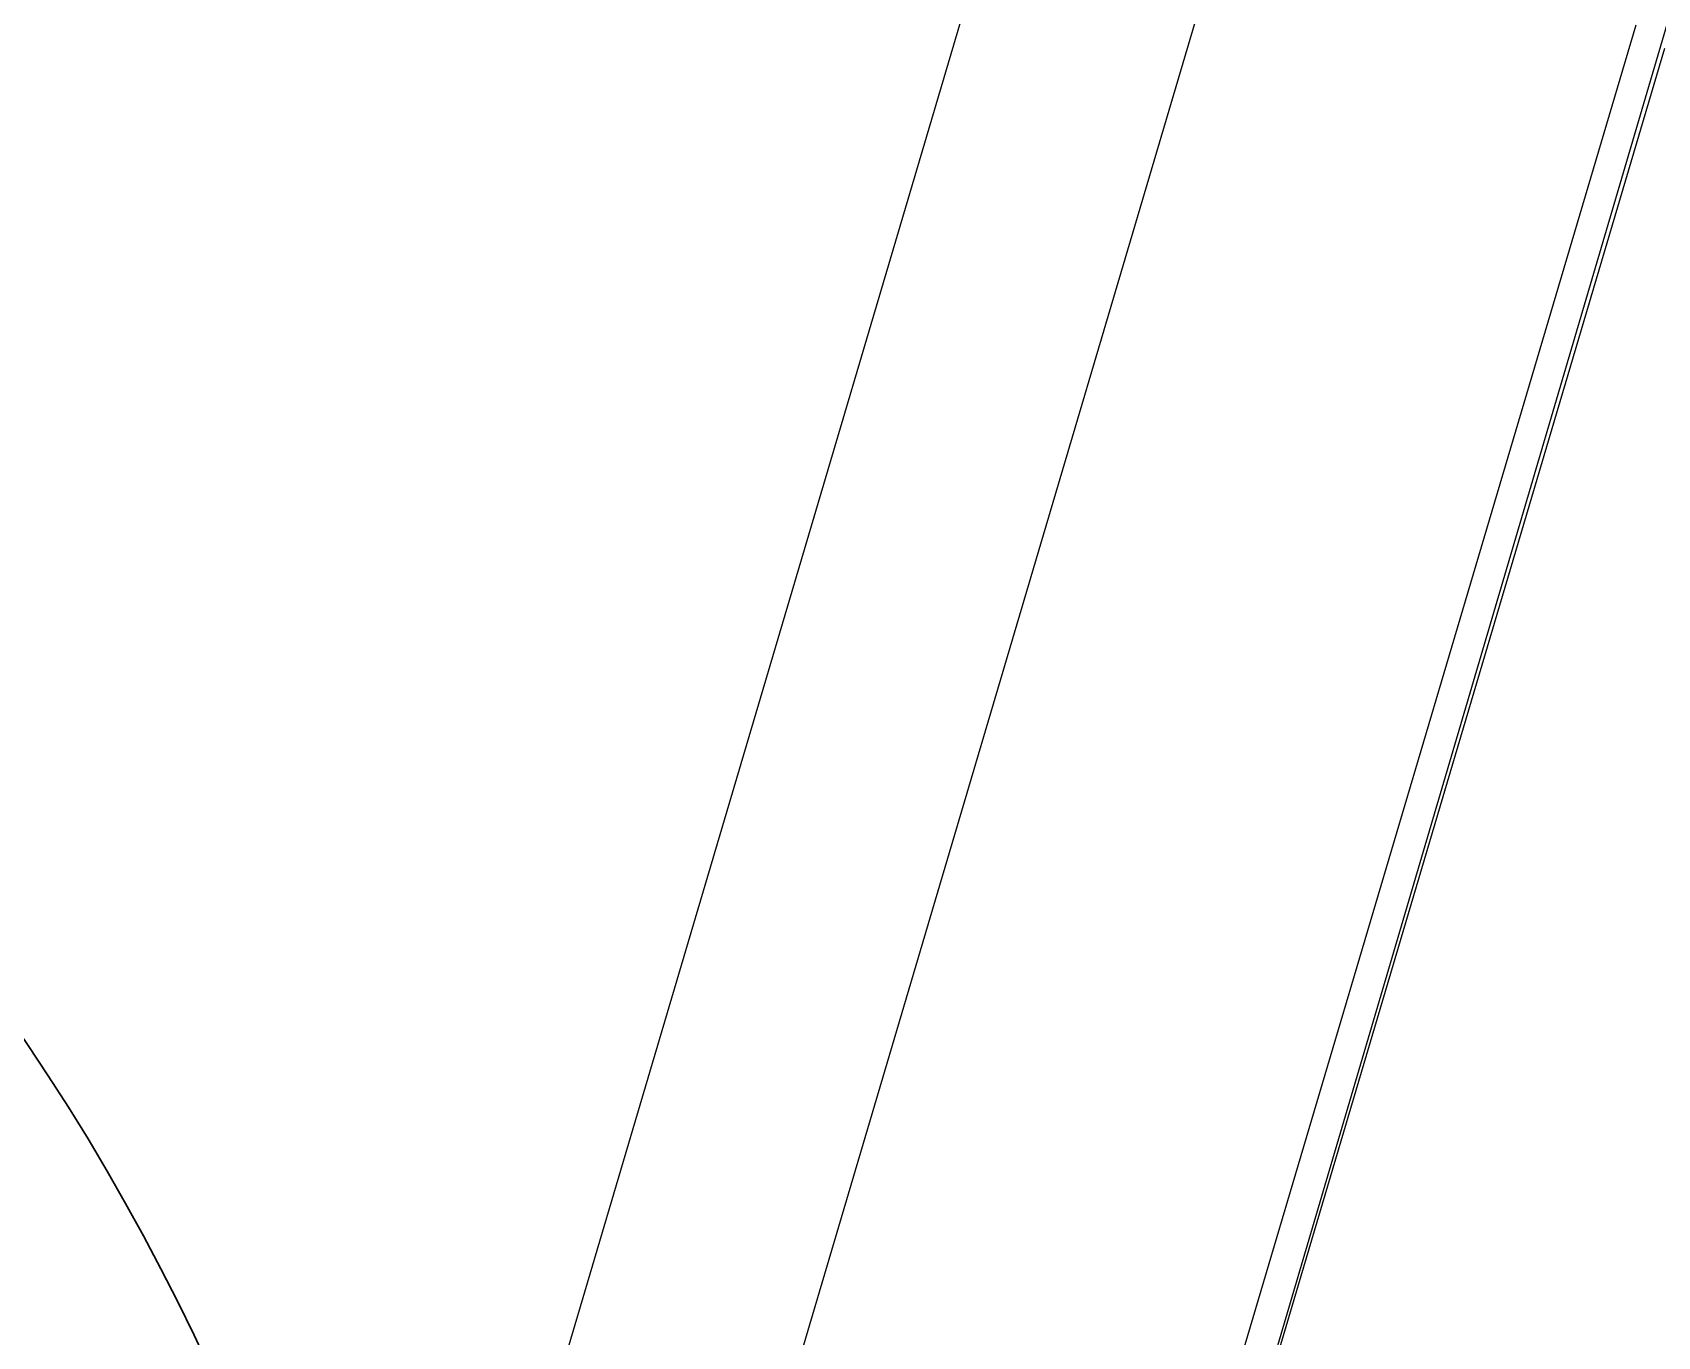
# Model space of a CAD drawing. Header units: millimetres. Extents: x 62878 to 70819, y -67946 to -61850.
# Drawn here: x 67501.05 to 67529.57, y -67115.52 to -67092.64 of the extents above; entities that cross this region are included whole.
import ezdxf

# ---------------------------------------------------------------- set-up
doc = ezdxf.new("R2010")
doc.units = ezdxf.units.MM
for name, color, linetype, lineweight in [('BAP', 41, 'Continuous', 30), ('DOGRAMA', 171, 'Continuous', 0), ('DUV.ALÇ.-yeni', 20, 'Continuous', 25)]:
    doc.layers.add(name, color=color, linetype=linetype, lineweight=lineweight)
doc.layers.add('DOĞRAMA-yeni', color=40, linetype='Continuous')
doc.layers.add('ÇATI K', color=254, linetype='Continuous')

msp = doc.modelspace()

# ---------------------------------------------------------------- linework, layer by layer
msp.add_lwpolyline([(68896.02066502631, -63031.43519410248), (69030.25944186504, -63071.18378898385), (69185.2789618937, -62547.65255934227), (68892.99857577804, -62461.10726346668, 1.044367817173394), (68063.1984222013, -62298.72991434322, 0.2043746373996395), (63106.96025407397, -62494.78258919505, 0.3539527355379972), (62932.93996584662, -62997.825353625), (63753.18486962488, -65779.59786478638), (64154.95366467919, -67142.15251756221), (65336.72250243354, -66792.62198400985), (65336.69978150922, -66829.11190277508), (65270.53542169294, -66829.0707046726, 0.6267890062731037), (65270.19918370779, -67369.07059999109), (65531.84452784718, -67369.23351688065, 0.9262424964682344), (66130.08755876668, -67369.60602071379), (66391.73290290477, -67369.76893760463, 0.6267427171847498), (66392.06914089088, -66829.76904228561), (66326.14716633759, -66829.72799510749), (66326.16988726193, -66793.2380763422), (67506.155742504, -67144.12829054108), (68467.02457055586, -63899.0863823687), (68625.20366853199, -63946.03714330423), (68896.02440533682, -63031.42256234252)], format="xyb")
at = {"layer": 'BAP'}
msp.add_lwpolyline([(67429.45000916257, -67121.4071969177), (67506.15571105201, -67144.12828122443, 1)], format="xyb", close=True, dxfattribs=at)
at = {"layer": 'DOGRAMA', "lineweight": -2}
msp.add_lwpolyline([(66522.14423307081, -66852.65293908927), (67506.15571104952, -67144.12828122707), (68892.83019807414, -62461.05740621478)], dxfattribs=at)
at = {"layer": 'DOĞRAMA-yeni', "color": 122}
for p, q in [((67529.1854572736, -67092.5130808681), (67521.8227260801, -67117.35106428665)), ((67529.6900818386, -67092.92188434587), (67522.46861724331, -67117.28330854604))]:
    msp.add_line(p, q, dxfattribs=at)
at = {"layer": 'DUV.ALÇ.-yeni', "ltscale": 5}
msp.add_line((67507.29110285608, -67126.38951218447), (67658.91259537684, -66614.26059042536), dxfattribs=at)
at = {"layer": 'ÇATI K', "color": 0}
msp.add_line((67736.63792858963, -66390.56612160095), (67512.59408968806, -67150.63330169115), dxfattribs=at)

doc.saveas('drawing.dxf')
